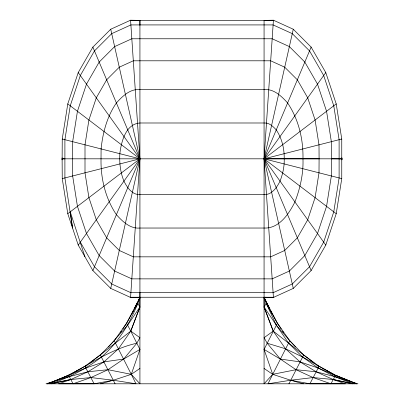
<?xml version="1.0" encoding="UTF-8"?>
<svg xmlns="http://www.w3.org/2000/svg" width="404" height="404" viewBox="0 0 404 404"><rect width="100%" height="100%" fill="white"/><g stroke="black" fill="none" stroke-linecap="round" stroke-linejoin="round"><path stroke-width="0.61" d="M62.13 159.792L62.13 157.848M319.089 158.822L318.998 172.811L315.09 197.632L307.707 219.801L297.349 237.82L284.724 250.45L270.69 256.838L133.31 256.838L119.276 250.45L106.651 237.82L96.293 219.801L88.91 197.632L85.002 172.811L85.002 144.824L88.91 120.008L96.293 97.839L106.651 79.82L119.276 67.19L133.31 60.802L270.69 60.802L284.724 67.19L297.349 79.82L307.707 97.839L315.09 120.008L318.998 144.824L319.089 158.817L62.12 158.822L62.246 178.608L67.776 213.706L78.219 245.061L92.87 270.539L110.726 288.406L130.573 297.44L139.925 297.248L137.89 303.227L126.598 323.21L114.256 340.724L131.29 374.331L139.93 383.8L139.93 292.531L273.109 292.718L292.279 283.992L309.53 266.736L323.68 242.127L333.765 211.837L339.108 177.937L339.108 139.703L333.765 105.803L323.68 75.513L309.53 50.904L292.279 33.648L273.109 24.922L130.891 24.922L111.721 33.648L94.47 50.904L80.32 75.513L70.235 105.803L64.898 139.703L64.898 177.937L72.548 228.028L70.235 211.837L84.911 256.702M139.93 25.104L139.93 20.387L130.573 20.2L110.726 29.239L92.87 47.101L78.219 72.574L67.776 103.929L139.915 158.817L130.573 297.44M264.07 368.438L264.07 383.8L272.71 374.331L289.744 340.724L277.402 323.21L266.11 303.227L264.07 297.248L273.427 297.44L293.274 288.406L311.131 270.544L325.781 245.066L336.224 213.706L341.754 178.613L341.754 139.026L336.224 103.929L325.781 72.574L311.131 47.096L293.274 29.234L273.427 20.2L264.075 20.387L264.07 368.438L272.71 374.331L290.718 380.24L303.313 383.8L302.121 383.593M264.07 298.48L264.07 297.248L269.094 307.646M341.875 159.812L341.875 158.095M341.875 159.545L341.875 157.843M341.875 159.792L341.87 158.732M67.776 103.934L62.246 139.026L62.13 159.807M331.457 158.822L331.346 175.957L326.558 206.353L317.514 233.507L304.828 255.575L289.365 271.044L272.175 278.866L131.825 278.866L114.635 271.044L99.172 255.575L86.486 233.507L77.442 206.353L72.654 175.957L72.654 141.678L77.442 111.287L86.486 84.128L99.172 62.065L114.635 46.596L131.825 38.774L272.175 38.774L289.365 46.596L304.828 62.065L317.514 84.128L326.558 111.287L331.346 141.683L331.457 158.817L341.87 158.908M266.6 302.546L277.402 323.21L264.07 349.43L272.71 374.331L268.009 383.8L290.718 380.24L309.893 383.8L345.385 383.8L333.169 379.518L316.059 371.766L300 361.863L285.502 348.768L273.23 331.113L264.07 307.091L266.6 302.546L266.978 304.091M273.427 297.44L264.07 158.822L273.427 20.2M318.998 366.701L319.049 366.282L303.672 354.98L273.23 331.113L264.07 306.979M110.726 288.406L139.93 158.822L130.573 20.2M293.274 288.406L264.07 158.822L293.274 29.234M139.431 299.011L139.93 297.248L139.9 307.03L130.77 331.113L118.498 348.768L104 361.863L87.941 371.766L70.831 379.518L58.615 383.8L94.107 383.8L113.282 380.24L131.29 374.331L139.93 368.438M137.022 304.091L139.93 297.248L134.906 307.646M73.377 372.847L68.458 375.291C90.794 363.676 111.883 348.743 136.835 343.218L139.93 337.709L130.77 331.113L126.598 323.21L137.4 302.546L139.93 307.091L130.77 331.113L89.946 362.923M49.237 383.8L70.831 379.518L90.925 377.558L113.282 380.24L135.991 383.8L131.29 374.331L139.93 349.43L130.77 331.113M92.87 270.544L139.92 158.822L110.726 29.234M311.131 270.544L264.08 158.822L311.131 47.096M352.601 383.8L353.162 383.8L334.739 376.619L318.069 367.973L302.54 356.99L285.502 348.768L267.165 343.218L264.07 337.709L273.23 331.113M137.89 303.227C129.74 323.528 118.316 342.723 101.46 356.99C86.638 368.801 69.564 377.265 51.727 383.497L50.838 383.8L51.399 383.8M132.138 313.317L133.522 310.484M134.921 307.919L137.4 302.546M288.931 383.8L303.672 354.98L289.744 340.724L276.301 325.144L264.1 307.03L264.07 297.248L269.079 307.919M330.921 383.8L335.542 375.291L356.727 383.8L352.273 383.497L333.169 379.518L313.075 377.558L290.718 380.24M309.893 383.8L319.049 366.282L335.542 375.291L356.727 383.8M131.29 374.331L107.984 369.7L87.941 371.766L69.261 376.619L46.041 383.8L357.959 383.8L352.919 382.497L352.106 383.8L333.169 379.518M139.93 306.979L127.699 325.144L108.413 347.046M120.412 332.709L121.442 331.129M122.816 329.018L126.598 323.21M78.219 245.066L139.92 158.822L92.87 47.096M325.781 245.066L264.08 158.822L325.781 72.574M136.835 343.218L123.68 359.06L107.984 369.7L90.925 377.558L73.028 383.8M68.392 375.478L84.951 366.282L100.328 354.98L114.256 340.724M87.476 364.812L85.497 366.327L86.501 365.63M67.776 213.706L139.915 158.822L78.219 72.574M336.224 103.929L264.09 158.817L341.754 178.613M139.93 349.43L123.68 359.06L104 361.863L85.931 367.973L50.96 382.568L47.273 383.8L51.727 383.497L51.894 383.8L70.831 379.518L73.079 383.8M74.482 372.261L77.805 370.503M80.573 369.044L81.679 368.458M65.549 376.836L67.827 375.75L50.96 382.568L68.458 375.291L70.831 379.518M47.273 383.8L51.081 382.497L51.727 383.497M115.069 383.8L113.282 380.24L100.687 383.8L101.879 383.593M62.246 178.613L139.91 158.822L139.602 158.822M341.754 139.026L264.105 158.817L341.88 158.817M272.71 374.331L296.021 369.7L316.059 371.766L334.739 376.619L353.04 382.568L336.189 375.715L338.451 376.836M139.93 292.531L130.891 292.718L111.721 283.992L94.47 266.736L80.32 242.127M130.154 20.392L273.846 20.387M130.154 297.243L273.846 297.248M62.12 158.817L64.771 158.822M352.273 383.497L354.762 383.8M62.246 139.026L139.895 158.817M322.321 368.458L323.427 369.044M326.195 370.503L329.518 372.261M330.624 372.847L335.608 375.478L318.069 367.973L300 361.863L280.32 359.06L264.07 349.43M335.608 375.478L302.54 356.99L288.481 342.991L276.301 325.144L266.11 303.227M317.499 365.63L318.498 366.347L316.524 364.812M264.085 158.822L336.224 213.706M303.672 354.98L314.054 362.923M330.972 383.8L313.075 377.558L296.021 369.7L280.32 359.06L267.165 343.218M289.744 340.724L295.587 347.046M277.402 323.21L281.184 329.018M282.558 331.129L283.588 332.709M100.328 354.98L113.282 380.24M94.107 383.8L84.951 366.282L85.002 366.706M270.478 310.484L271.862 313.317M264.07 297.248L264.57 299.011M139.93 20.392L139.93 298.48M101.091 148.924L101.025 159.024C100.647 178.518 105.439 198.399 116.397 214.681C122.402 221.357 130.199 229.053 139.93 228.033L264.07 228.033C279.108 228.79 288.956 213.822 294.925 201.939C300.182 188.279 303.495 173.725 302.975 159.024L302.975 158.615C303.354 139.122 298.561 119.241 287.603 102.959C281.598 96.283 273.806 88.582 264.07 89.607L139.93 89.607C130.199 88.582 122.402 96.283 116.397 102.959C107.015 116.524 102.788 132.699 101.091 148.924M119.826 153.702C119.362 163.024 120.342 172.458 123.957 181.138C127.028 187.36 132.153 194.96 139.93 194.647L264.07 194.647C271.847 194.96 276.972 187.36 280.043 181.138C282.78 174.038 284.487 166.468 284.209 158.822C284.416 148.697 281.947 138.365 276.25 129.906C273.144 126.452 269.109 122.468 264.07 122.993L139.93 122.993C125.634 123.897 121.245 142.031 119.826 153.702"/></g></svg>
